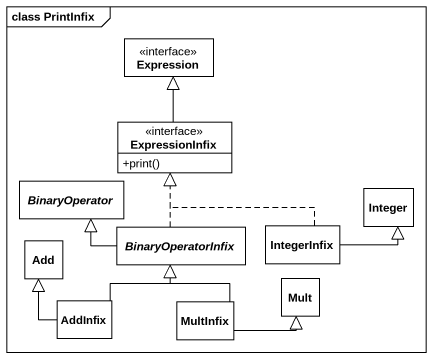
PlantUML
@startuml
mainframe class PrintInfix
hide circle
hide empty members
skinparam classAttributeIconSize 0
interface Expression #FFFFFF
interface ExpressionInfix #FFFFFF {
  +print()
}
abstract class BinaryOperator #FFFFFF
class Integer #FFFFFF
class Add #FFFFFF
abstract class BinaryOperatorInfix #FFFFFF
class IntegerInfix #FFFFFF
class Mult #FFFFFF
class AddInfix #FFFFFF
class MultInfix #FFFFFF
ExpressionInfix -up-|> Expression
BinaryOperatorInfix .up.|> ExpressionInfix
BinaryOperatorInfix -left-|> BinaryOperator
IntegerInfix .up.|> ExpressionInfix
IntegerInfix -right-|> Integer
AddInfix -up-|> Add
AddInfix -up-|> BinaryOperatorInfix
MultInfix -up-|> BinaryOperatorInfix
MultInfix -right-|> Mult
@enduml
